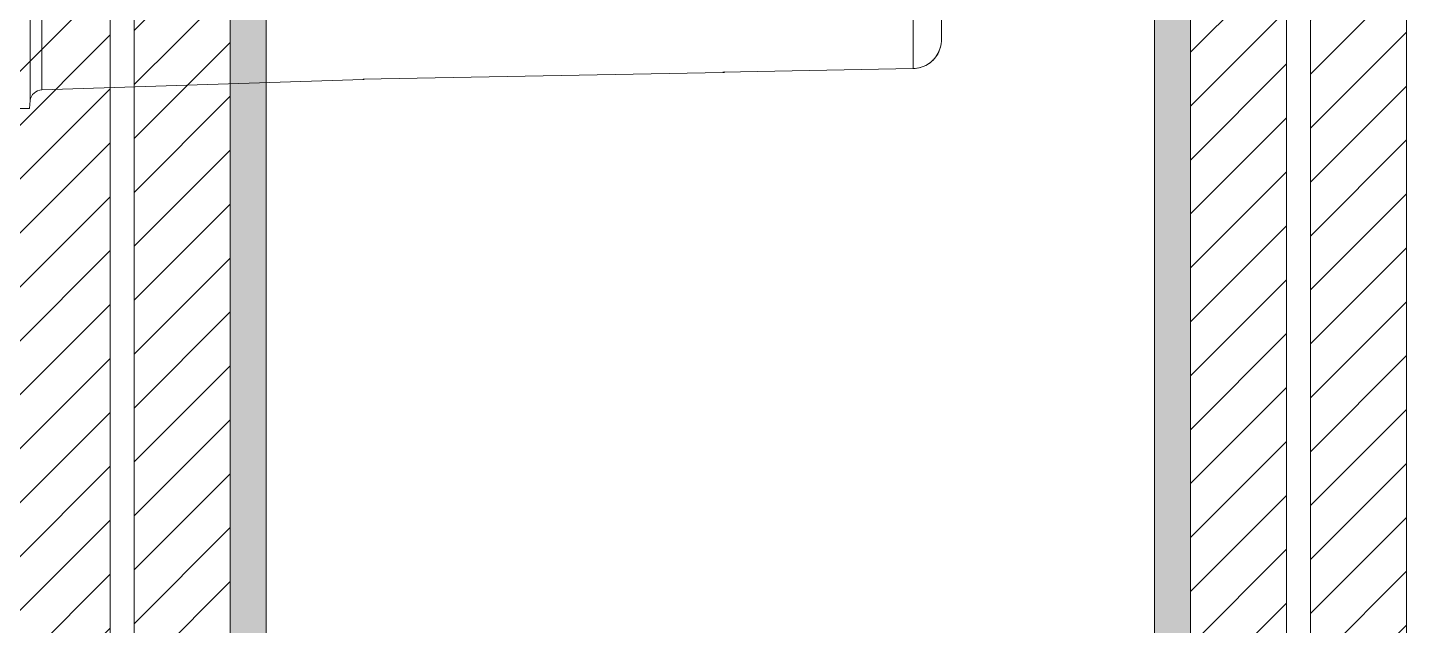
# Model space of a CAD drawing. Header units: millimetres. Extents: x -853320 to 19484, y -510814 to 9708.
# Drawn here: x 4832.4 to 4889.9, y 7516.8 to 7541.7 of the extents above; entities that cross this region are included whole.
import ezdxf

# ---------------------------------------------------------------- set-up
doc = ezdxf.new("R2010")
doc.units = ezdxf.units.MM
for name, color, linetype, lineweight in [('F_DIBOND_soffitto_cassone', 7, 'Continuous', 5), ('F_ELETTRICO', 22, 'Continuous', 5), ('F_MINERAL WALL', 6, 'Continuous', 5), ('F_PARETE_nuove', 5, 'Continuous', 5), ('F_TUBOLARE sez.40x40', 7, 'Continuous', 5)]:
    doc.layers.add(name, color=color, linetype=linetype, lineweight=lineweight)
pattern_1 = [(45, (-13243.481, -665), (-1.122532015, 1.122532015), [])]
pattern_2 = [(45, (0, -20), (-1.122532015, 1.122532015), [])]

# ---------------------------------------------------------------- blocks, each defined once
blk = doc.blocks.new('SCATOLA INCASSO_1 P_sezione e pianta')
at = {"layer": 'F_ELETTRICO'}
for p, q in [((55470.994, -13716.768), (55470.994, -13686.067)), ((55433.518, -13718.858), (55433.518, -13711.715)), ((55433.029, -13719.305), (55433.029, -13711.931)), ((55469.815, -13715.599), (55469.815, -13717.97)), ((55446.903, -13718.405), (55461.896, -13718.139)), ((55461.896, -13718.112), (55461.903, -13718.112)), ((55461.896, -13718.112), (55461.903, -13718.113)), ((55461.896, -13718.112), (55461.896, -13718.138)), ((55461.908, -13718.137), (55461.896, -13718.138)), ((55461.896, -13718.138), (55461.896, -13718.139)), ((55461.903, -13718.113), (55469.815, -13717.97)), ((55469.815, -13717.97), (55469.815, -13717.97)), ((55446.896, -13718.426), (55433.518, -13718.858)), ((55446.896, -13718.405), (55446.903, -13718.405)), ((55446.896, -13718.405), (55446.903, -13718.405)), ((55446.896, -13718.405), (55446.896, -13718.426)), ((55433.029, -13719.305), (55432.995, -13719.628)), ((55432.995, -13719.628), (55432.364, -13719.628))]:
    blk.add_line(p, q, dxfattribs=at)
for points in [[(55469.815, -13717.97), (55469.898, -13717.966), (55469.982, -13717.956), (55470.065, -13717.939), (55470.146, -13717.918), (55470.226, -13717.89), (55470.303, -13717.857), (55470.378, -13717.818), (55470.451, -13717.774), (55470.52, -13717.725), (55470.585, -13717.672), (55470.647, -13717.614), (55470.704, -13717.551), (55470.757, -13717.485), (55470.805, -13717.416), (55470.848, -13717.343), (55470.886, -13717.267), (55470.918, -13717.189), (55470.945, -13717.109), (55470.966, -13717.027), (55470.981, -13716.945)], [(55470.702, -13717.554), (55470.751, -13717.493), (55470.796, -13717.43), (55470.836, -13717.363), (55470.873, -13717.295), (55470.904, -13717.224), (55470.931, -13717.151), (55470.954, -13717.076), (55470.971, -13717), (55470.981, -13716.945)], [(55470.981, -13716.945), (55470.984, -13716.924), (55470.991, -13716.846), (55470.994, -13716.768)], [(55469.892, -13717.966), (55469.969, -13717.957), (55470.046, -13717.943), (55470.121, -13717.925), (55470.195, -13717.901), (55470.267, -13717.873), (55470.338, -13717.84), (55470.406, -13717.802), (55470.471, -13717.76), (55470.534, -13717.714), (55470.593, -13717.665), (55470.649, -13717.611)], [(55461.962, -13718.112), (55461.956, -13718.117), (55461.945, -13718.124), (55461.933, -13718.13), (55461.921, -13718.134), (55461.908, -13718.137)]]:
    blk.add_lwpolyline(points, dxfattribs=at)
for centre, radius, start, end in [((55461.894, -13718.039), 0.1, 271.0206, 313.11198), ((55446.894, -13718.326), 0.1, 271, 308.0076), ((55433.526, -13719.358), 0.5, 91, 174)]:
    blk.add_arc(centre, radius, start, end, dxfattribs=at)
blk = doc.blocks.new('BAGNO_camera doppia_rev.01_pianta')
at = {"layer": 'F_DIBOND_soffitto_cassone'}
h = blk.add_hatch(dxfattribs=at)
h.set_pattern_fill('ANSI31', color=1, scale=0.5)
h.set_pattern_definition(pattern_1)
h.paths.add_polyline_path([(18734.638, 22995.66), (18738.638, 22995.66), (18738.638, 22475.66), (18734.638, 22475.66)])
h = blk.add_hatch(dxfattribs=at)
h.set_pattern_fill('ANSI31', color=1, scale=0.5)
h.set_pattern_definition(pattern_1)
h.paths.add_polyline_path([(18778.638, 22995.66), (18782.638, 22995.66), (18782.638, 22475.66), (18778.638, 22475.66)])
at = {"layer": 'F_MINERAL WALL'}
h = blk.add_hatch(dxfattribs=at)
h.set_pattern_fill('ANSI31', color=256, scale=0.5)
h.set_pattern_definition(pattern_2)
h.paths.add_polyline_path([(18729.638, 22995.66), (18733.638, 22995.66), (18733.638, 22475.66), (18729.638, 22475.66)])
h = blk.add_hatch(dxfattribs=at)
h.set_pattern_fill('ANSI31', color=256, scale=0.5)
h.set_pattern_definition(pattern_2)
h.paths.add_polyline_path([(18787.638, 22995.66), (18783.638, 22995.66), (18783.638, 22475.66), (18787.638, 22475.66)])
at = {"layer": 'F_TUBOLARE sez.40x40', "true_color": 0x636466}
h = blk.add_hatch(color=251, dxfattribs=at)
h.dxf.hatch_style = 1
h.paths.add_polyline_path([(18738.638, 22475.66), (18778.638, 22475.66), (18778.638, 22995.66), (18738.638, 22995.66)])
h.paths.add_polyline_path([(18740.138, 22475.66), (18777.138, 22475.66), (18777.138, 22995.66), (18740.138, 22995.66)], flags=17)
at = {"layer": 'F_DIBOND_soffitto_cassone', "color": 1}
for points in [[(18734.638, 22995.66), (18738.638, 22995.66), (18738.638, 22475.66), (18734.638, 22475.66)], [(18778.638, 22995.66), (18782.638, 22995.66), (18782.638, 22475.66), (18778.638, 22475.66)]]:
    blk.add_lwpolyline(points, close=True, dxfattribs=at)
at = {"layer": 'F_MINERAL WALL'}
for points in [[(18729.638, 22995.66), (18733.638, 22995.66), (18733.638, 22475.66), (18729.638, 22475.66)], [(18787.638, 22995.66), (18783.638, 22995.66), (18783.638, 22475.66), (18787.638, 22475.66)]]:
    blk.add_lwpolyline(points, close=True, dxfattribs=at)
at = {"layer": 'F_TUBOLARE sez.40x40'}
for points in [[(18738.638, 22475.66), (18778.638, 22475.66), (18778.638, 22995.66), (18738.638, 22995.66)], [(18740.138, 22475.66), (18777.138, 22475.66), (18777.138, 22995.66), (18740.138, 22995.66)]]:
    blk.add_lwpolyline(points, close=True, dxfattribs=at)
at = {"layer": 'F_DIBOND_soffitto_cassone', "color": 1}
blk.add_blockref('SCATOLA INCASSO_1 P_sezione e pianta', (-36702.726, 36369.788), dxfattribs=at)

msp = doc.modelspace()

# ---------------------------------------------------------------- block references
at = {"layer": 'F_PARETE_nuove'}
msp.add_blockref('BAGNO_camera doppia_rev.01_pianta', (-13897.772, -15111.845), dxfattribs=at)

doc.saveas('drawing.dxf')
